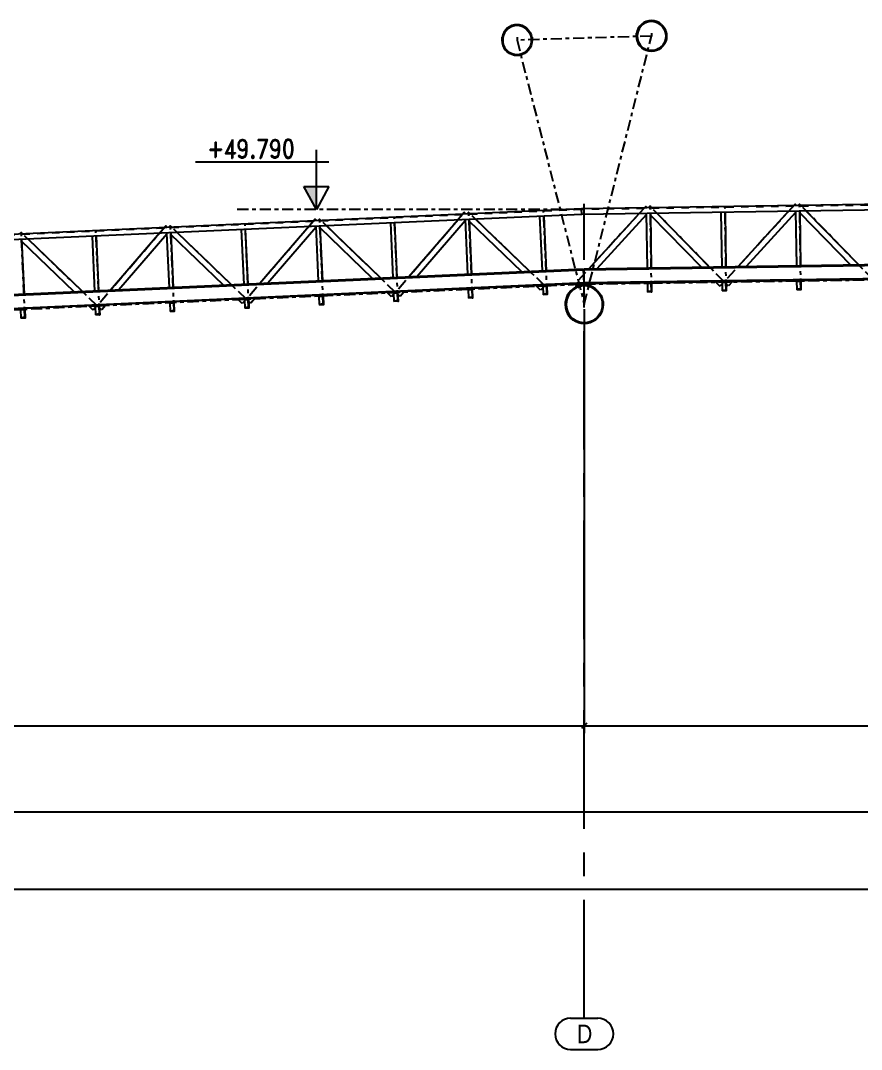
# Model space of a CAD drawing. Header units: millimetres. Extents: x 2368 to 8313, y 7493 to 11698.
# Drawn here: x 4737.6 to 4962.8, y 9618.8 to 9894.4 of the extents above; entities that cross this region are included whole.
import ezdxf
from ezdxf.enums import TextEntityAlignment as Align

# ---------------------------------------------------------------- set-up
doc = ezdxf.new("R2010")
doc.units = ezdxf.units.MM
for name, pattern in [('CENTER', [50.8, 31.75, -6.35, 6.35, -6.35]), ('XKITLINE00', [0]), ('XKITLINE02', [4, 2, -2]), ('XKITLINE03', [6, 3, -1, 1, -1])]:
    doc.linetypes.add(name, pattern=pattern)
doc.layers.add('3', color=120, linetype='Continuous')
doc.styles.add('ARIAL_NARROW', font='ARIALN.TTF')
doc.styles.add('ROMAND', font='romand.shx')

msp = doc.modelspace()

# ---------------------------------------------------------------- linework, layer by layer
at = {"color": 8, "linetype": 'XKITLINE00'}
for p, q in [((4904.5582, 9893.8938), (4903.9785, 9893.4799)), ((4905.1996, 9894.1987), (4904.5582, 9893.8938)), ((4905.2803, 9893.9726), (4904.6762, 9893.6854)), ((4905.8832, 9894.3855), (4905.1996, 9894.1987)), ((4905.9242, 9894.1485), (4905.2803, 9893.9726)), ((4906.5882, 9894.4484), (4905.8832, 9894.3855)), ((4906.5882, 9894.2078), (4905.9242, 9894.1485)), ((4907.2932, 9894.3855), (4906.5882, 9894.4484)), ((4907.2522, 9894.1485), (4906.5882, 9894.2078)), ((4907.8961, 9893.9726), (4907.2522, 9894.1485)), ((4907.9768, 9894.1987), (4907.2932, 9894.3855)), ((4908.5002, 9893.6854), (4907.8961, 9893.9726)), ((4908.6182, 9893.8938), (4907.9768, 9894.1987)), ((4909.1979, 9893.4799), (4908.6182, 9893.8938)), ((4867.0721, 9891.2805), (4866.773, 9890.6267)), ((4867.2765, 9891.1602), (4866.9948, 9890.5444)), ((4867.478, 9891.8715), (4867.0721, 9891.2805)), ((4867.6588, 9891.7168), (4867.2765, 9891.1602)), ((4867.9785, 9892.3816), (4867.478, 9891.8715)), ((4868.1302, 9892.1973), (4867.6588, 9891.7168)), ((4868.5582, 9892.7954), (4867.9785, 9892.3816)), ((4868.6762, 9892.587), (4868.1302, 9892.1973)), ((4869.1996, 9893.1002), (4868.5582, 9892.7954)), ((4869.2803, 9892.8742), (4868.6762, 9892.587)), ((4869.8832, 9893.287), (4869.1996, 9893.1002)), ((4869.9242, 9893.05), (4869.2803, 9892.8742)), ((4870.5882, 9893.3498), (4869.8832, 9893.287)), ((4870.5882, 9893.1093), (4869.9242, 9893.05)), ((4871.2932, 9893.287), (4870.5882, 9893.3498)), ((4871.2522, 9893.05), (4870.5882, 9893.1093)), ((4871.8961, 9892.8742), (4871.2522, 9893.05)), ((4871.9768, 9893.1002), (4871.2932, 9893.287)), ((4872.5002, 9892.587), (4871.8961, 9892.8742)), ((4872.6182, 9892.7954), (4871.9768, 9893.1002)), ((4873.0462, 9892.1973), (4872.5002, 9892.587)), ((4873.1979, 9892.3816), (4872.6182, 9892.7954)), ((4873.0462, 9892.1973), (4873.5175, 9891.7168)), ((4873.1979, 9892.3816), (4873.6983, 9891.8715)), ((4873.5175, 9891.7168), (4873.8999, 9891.1602)), ((4873.6983, 9891.8715), (4874.1042, 9891.2805)), ((4873.8999, 9891.1602), (4874.1816, 9890.5444)), ((4874.1042, 9891.2805), (4874.4033, 9890.6267)), ((4902.5282, 9891.104), (4902.5282, 9890.309)), ((4902.5899, 9891.0278), (4902.5282, 9890.309)), ((4902.773, 9891.7247), (4902.5899, 9891.0278)), ((4902.8223, 9890.986), (4902.7642, 9890.309)), ((4903.0721, 9892.3787), (4902.773, 9891.7247)), ((4902.9948, 9891.6424), (4902.8223, 9890.986)), ((4903.2765, 9892.2584), (4902.9948, 9891.6424)), ((4903.478, 9892.9697), (4903.0721, 9892.3787)), ((4903.6588, 9892.8151), (4903.2765, 9892.2584)), ((4903.9785, 9893.4799), (4903.478, 9892.9697)), ((4904.1302, 9893.2956), (4903.6588, 9892.8151)), ((4904.6762, 9893.6854), (4904.1302, 9893.2956)), ((4909.0462, 9893.2956), (4908.5002, 9893.6854)), ((4909.0462, 9893.2956), (4909.5175, 9892.8151)), ((4909.1979, 9893.4799), (4909.6983, 9892.9697)), ((4909.5175, 9892.8151), (4909.8999, 9892.2584)), ((4909.6983, 9892.9697), (4910.1042, 9892.3787)), ((4909.8999, 9892.2584), (4910.1816, 9891.6424)), ((4910.1042, 9892.3787), (4910.4033, 9891.7247)), ((4910.1816, 9891.6424), (4910.3541, 9890.986)), ((4910.3541, 9890.986), (4910.4122, 9890.309)), ((4910.4033, 9891.7247), (4910.5865, 9891.0278)), ((4910.5865, 9891.0278), (4910.6482, 9890.309)), ((4910.6482, 9891.104), (4910.6482, 9890.309)), ((4866.5282, 9890.0023), (4866.5282, 9889.2112)), ((4866.5899, 9889.9299), (4866.5282, 9889.2112)), ((4866.5282, 9889.2112), (4866.5899, 9888.4925)), ((4866.773, 9890.6267), (4866.5899, 9889.9299)), ((4866.5899, 9888.4925), (4866.773, 9887.7957)), ((4866.8223, 9889.8881), (4866.7642, 9889.2112)), ((4866.7642, 9889.2112), (4866.8223, 9888.5343)), ((4866.9948, 9890.5444), (4866.8223, 9889.8881)), ((4866.8223, 9888.5343), (4866.9948, 9887.878)), ((4874.1816, 9890.5444), (4874.3541, 9889.8881)), ((4874.3541, 9888.5343), (4874.1816, 9887.878)), ((4874.3541, 9889.8881), (4874.4122, 9889.2112)), ((4874.4122, 9889.2112), (4874.3541, 9888.5343)), ((4874.4033, 9890.6267), (4874.5865, 9889.9299)), ((4874.5865, 9888.4925), (4874.4033, 9887.7957)), ((4874.5865, 9889.9299), (4874.6482, 9889.2112)), ((4874.6482, 9889.2112), (4874.5865, 9888.4925)), ((4874.6482, 9890.0023), (4874.6482, 9889.2112)), ((4902.5282, 9890.309), (4902.5899, 9889.5902)), ((4902.5899, 9889.5902), (4902.773, 9888.8932)), ((4902.7642, 9890.309), (4902.8223, 9889.632)), ((4902.773, 9888.8932), (4903.0721, 9888.2393)), ((4902.8223, 9889.632), (4902.9948, 9888.9755)), ((4902.9948, 9888.9755), (4903.2765, 9888.3596)), ((4903.0721, 9888.2393), (4903.478, 9887.6482)), ((4903.2765, 9888.3596), (4903.6588, 9887.8029)), ((4909.8999, 9888.3596), (4909.5175, 9887.8029)), ((4910.1042, 9888.2393), (4909.6983, 9887.6482)), ((4910.1816, 9888.9755), (4909.8999, 9888.3596)), ((4910.4033, 9888.8932), (4910.1042, 9888.2393)), ((4910.3541, 9889.632), (4910.1816, 9888.9755)), ((4910.4122, 9890.309), (4910.3541, 9889.632)), ((4910.5865, 9889.5902), (4910.4033, 9888.8932)), ((4910.6482, 9890.309), (4910.5865, 9889.5902)), ((4866.773, 9887.7957), (4867.0721, 9887.1419)), ((4866.9948, 9887.878), (4867.2765, 9887.2622)), ((4867.0721, 9887.1419), (4867.478, 9886.5509)), ((4867.2765, 9887.2622), (4867.6588, 9886.7056)), ((4867.478, 9886.5509), (4867.9785, 9886.0408)), ((4867.6588, 9886.7056), (4868.1302, 9886.2251)), ((4868.5582, 9885.627), (4867.9785, 9886.0408)), ((4868.6762, 9885.8354), (4868.1302, 9886.2251)), ((4869.1996, 9885.3221), (4868.5582, 9885.627)), ((4869.2803, 9885.5482), (4868.6762, 9885.8354)), ((4869.9242, 9885.3724), (4869.2803, 9885.5482)), ((4871.8961, 9885.5482), (4871.2522, 9885.3724)), ((4872.5002, 9885.8354), (4871.8961, 9885.5482)), ((4872.6182, 9885.627), (4871.9768, 9885.3221)), ((4873.0462, 9886.2251), (4872.5002, 9885.8354)), ((4873.1979, 9886.0408), (4872.6182, 9885.627)), ((4873.5175, 9886.7056), (4873.0462, 9886.2251)), ((4873.6983, 9886.5509), (4873.1979, 9886.0408)), ((4873.8999, 9887.2622), (4873.5175, 9886.7056)), ((4874.1042, 9887.1419), (4873.6983, 9886.5509)), ((4874.1816, 9887.878), (4873.8999, 9887.2622)), ((4874.4033, 9887.7957), (4874.1042, 9887.1419)), ((4903.478, 9887.6482), (4903.9785, 9887.138)), ((4903.6588, 9887.8029), (4904.1302, 9887.3223)), ((4904.5582, 9886.7241), (4903.9785, 9887.138)), ((4904.6762, 9886.9325), (4904.1302, 9887.3223)), ((4905.1996, 9886.4192), (4904.5582, 9886.7241)), ((4905.2803, 9886.6453), (4904.6762, 9886.9325)), ((4905.8832, 9886.2324), (4905.1996, 9886.4192)), ((4905.9242, 9886.4694), (4905.2803, 9886.6453)), ((4906.5882, 9886.1696), (4905.8832, 9886.2324)), ((4906.5882, 9886.4102), (4905.9242, 9886.4694)), ((4907.2522, 9886.4694), (4906.5882, 9886.4102)), ((4907.2932, 9886.2324), (4906.5882, 9886.1696)), ((4907.8961, 9886.6453), (4907.2522, 9886.4694)), ((4907.9768, 9886.4192), (4907.2932, 9886.2324)), ((4908.5002, 9886.9325), (4907.8961, 9886.6453)), ((4908.6182, 9886.7241), (4907.9768, 9886.4192)), ((4909.0462, 9887.3223), (4908.5002, 9886.9325)), ((4909.1979, 9887.138), (4908.6182, 9886.7241)), ((4909.5175, 9887.8029), (4909.0462, 9887.3223)), ((4909.6983, 9887.6482), (4909.1979, 9887.138)), ((4869.8832, 9885.1354), (4869.1996, 9885.3221)), ((4870.5882, 9885.0726), (4869.8832, 9885.1354)), ((4870.5882, 9885.3131), (4869.9242, 9885.3724)), ((4871.2522, 9885.3724), (4870.5882, 9885.3131)), ((4871.2932, 9885.1354), (4870.5882, 9885.0726)), ((4871.9768, 9885.3221), (4871.2932, 9885.1354)), ((4884.9961, 9822.0716), (4884.4784, 9821.4536)), ((4885.6022, 9822.5994), (4884.9961, 9822.0716)), ((4885.741, 9822.4047), (4885.163, 9821.9015)), ((4886.2819, 9823.024), (4885.6022, 9822.5994)), ((4886.3891, 9822.8096), (4885.741, 9822.4047)), ((4887.0184, 9823.335), (4886.2819, 9823.024)), ((4887.0913, 9823.1062), (4886.3891, 9822.8096)), ((4887.7935, 9823.5247), (4887.0184, 9823.335)), ((4887.8304, 9823.2871), (4887.0913, 9823.1062)), ((4888.5882, 9823.5885), (4887.7935, 9823.5247)), ((4888.5882, 9823.3479), (4887.8304, 9823.2871)), ((4889.3829, 9823.5247), (4888.5882, 9823.5885)), ((4889.346, 9823.2871), (4888.5882, 9823.3479)), ((4890.0851, 9823.1062), (4889.346, 9823.2871)), ((4890.158, 9823.335), (4889.3829, 9823.5247)), ((4890.7873, 9822.8096), (4890.0851, 9823.1062)), ((4890.8945, 9823.024), (4890.158, 9823.335)), ((4891.4354, 9822.4047), (4890.7873, 9822.8096)), ((4891.5741, 9822.5994), (4890.8945, 9823.024)), ((4892.0134, 9821.9015), (4891.4354, 9822.4047)), ((4892.1803, 9822.0716), (4891.5741, 9822.5994)), ((4892.1803, 9822.0716), (4892.698, 9821.4536)), ((4883.7568, 9820.0099), (4883.5707, 9819.2197)), ((4884.0619, 9820.7607), (4883.7568, 9820.0099)), ((4883.9813, 9819.9356), (4883.8038, 9819.1821)), ((4884.2721, 9820.6515), (4883.9813, 9819.9356)), ((4884.4784, 9821.4536), (4884.0619, 9820.7607)), ((4884.6693, 9821.3122), (4884.2721, 9820.6515)), ((4885.163, 9821.9015), (4884.6693, 9821.3122)), ((4892.0134, 9821.9015), (4892.5071, 9821.3122)), ((4892.5071, 9821.3122), (4892.9042, 9820.6515)), ((4892.698, 9821.4536), (4893.1145, 9820.7607)), ((4892.9042, 9820.6515), (4893.1951, 9819.9356)), ((4893.1145, 9820.7607), (4893.4196, 9820.0099)), ((4893.1951, 9819.9356), (4893.3725, 9819.1821)), ((4893.4196, 9820.0099), (4893.6056, 9819.2197)), ((4883.5707, 9819.2197), (4883.5082, 9818.4096)), ((4883.5082, 9819.2027), (4883.5082, 9818.4096)), ((4883.5082, 9818.4096), (4883.5707, 9817.5994)), ((4883.5707, 9817.5994), (4883.7568, 9816.8092)), ((4883.8038, 9819.1821), (4883.7442, 9818.4096)), ((4883.7442, 9818.4096), (4883.8038, 9817.637)), ((4883.7568, 9816.8092), (4884.0619, 9816.0584)), ((4883.8038, 9817.637), (4883.9813, 9816.8835)), ((4883.9813, 9816.8835), (4884.2721, 9816.1676)), ((4893.1951, 9816.8835), (4892.9042, 9816.1676)), ((4893.4196, 9816.8092), (4893.1145, 9816.0584)), ((4893.3725, 9817.637), (4893.1951, 9816.8835)), ((4893.3725, 9819.1821), (4893.4322, 9818.4096)), ((4893.4322, 9818.4096), (4893.3725, 9817.637)), ((4893.6056, 9817.5994), (4893.4196, 9816.8092)), ((4893.6056, 9819.2197), (4893.6682, 9818.4096)), ((4893.6682, 9818.4096), (4893.6056, 9817.5994)), ((4893.6682, 9819.2027), (4893.6682, 9818.4096)), ((4884.0619, 9816.0584), (4884.4784, 9815.3655)), ((4884.2721, 9816.1676), (4884.6693, 9815.5069)), ((4884.4784, 9815.3655), (4884.9961, 9814.7475)), ((4884.6693, 9815.5069), (4885.163, 9814.9177)), ((4885.6022, 9814.2198), (4884.9961, 9814.7475)), ((4885.741, 9814.4144), (4885.163, 9814.9177)), ((4886.2819, 9813.7951), (4885.6022, 9814.2198)), ((4886.3891, 9814.0095), (4885.741, 9814.4144)), ((4887.0184, 9813.4841), (4886.2819, 9813.7951)), ((4887.0913, 9813.713), (4886.3891, 9814.0095)), ((4890.7873, 9814.0095), (4890.0851, 9813.713)), ((4890.8945, 9813.7951), (4890.158, 9813.4841)), ((4891.4354, 9814.4144), (4890.7873, 9814.0095)), ((4891.5741, 9814.2198), (4890.8945, 9813.7951)), ((4892.0134, 9814.9177), (4891.4354, 9814.4144)), ((4892.1803, 9814.7475), (4891.5741, 9814.2198)), ((4892.5071, 9815.5069), (4892.0134, 9814.9177)), ((4892.698, 9815.3655), (4892.1803, 9814.7475)), ((4892.9042, 9816.1676), (4892.5071, 9815.5069)), ((4893.1145, 9816.0584), (4892.698, 9815.3655)), ((4887.7935, 9813.2944), (4887.0184, 9813.4841)), ((4887.8304, 9813.5321), (4887.0913, 9813.713)), ((4888.5882, 9813.2307), (4887.7935, 9813.2944)), ((4888.5882, 9813.4713), (4887.8304, 9813.5321)), ((4889.346, 9813.5321), (4888.5882, 9813.4713)), ((4889.3829, 9813.2944), (4888.5882, 9813.2307)), ((4890.0851, 9813.713), (4889.346, 9813.5321)), ((4890.158, 9813.4841), (4889.3829, 9813.2944))]:
    msp.add_line(p, q, dxfattribs=at)
at = {"color": 8, "linetype": 'XKITLINE03'}
for p, q in [((4906.5882, 9891.104), (4906.5882, 9890.309)), ((4870.5882, 9890.0023), (4870.5882, 9889.2112)), ((4888.5882, 9819.2027), (4888.5882, 9818.4096))]:
    msp.add_line(p, q, dxfattribs=at)
at = {"color": 241, "linetype": 'XKITLINE03'}
for p, q in [((4906.5882, 9890.309), (4870.5882, 9889.2112)), ((4870.5882, 9889.2112), (4888.5882, 9818.4096)), ((4888.5882, 9818.4096), (4906.5882, 9890.309))]:
    msp.add_line(p, q, dxfattribs=at)
at = {"color": 7, "linetype": 'XKITLINE00'}
for p, q in [((5216.5882, 9848.9209), (4887.8948, 9844.027)), ((5216.5882, 9847.4207), (4887.9396, 9842.5275)), ((4905.085, 9844.6611), (4904.7347, 9844.2778)), ((4905.492, 9844.289), (4905.085, 9844.6611)), ((4906.2475, 9844.6807), (4905.8522, 9844.2944)), ((4906.2475, 9844.6807), (4906.6138, 9844.3057)), ((4945.0805, 9845.2566), (4944.7302, 9844.8732)), ((4945.4877, 9844.8845), (4945.0805, 9845.2566)), ((4946.2431, 9845.2762), (4945.8477, 9844.8899)), ((4946.2431, 9845.2762), (4946.6094, 9844.9012)), ((4887.8948, 9844.027), (4559.2675, 9829.2651)), ((4887.9396, 9842.5275), (4559.3651, 9827.7679)), ((4856.4659, 9842.9938), (4856.1271, 9842.6)), ((4856.8842, 9842.634), (4856.4659, 9842.9938)), ((4857.6274, 9843.0483), (4857.2436, 9842.6502)), ((4858.005, 9842.6844), (4857.6274, 9843.0483)), ((4876.6326, 9842.0196), (4877.2909, 9827.3644)), ((4877.7315, 9842.069), (4878.3898, 9827.4137)), ((4887.9396, 9842.5275), (4887.8948, 9844.027)), ((4903.3448, 9842.7569), (4889.7546, 9827.8856)), ((4905.2207, 9842.4378), (4891.9519, 9827.9183)), ((4905.2155, 9842.7847), (4905.4339, 9828.1189)), ((4906.3154, 9842.8011), (4906.5338, 9828.1353)), ((4906.3227, 9842.3143), (4919.9811, 9828.3354)), ((4908.0586, 9842.8271), (4922.186, 9828.3682)), ((4925.2134, 9843.0825), (4925.4317, 9828.4165)), ((4926.3132, 9843.0989), (4926.5316, 9828.4329)), ((4943.3404, 9843.3524), (4929.7498, 9828.4808)), ((4945.2163, 9843.0333), (4931.9472, 9828.5135)), ((4945.2111, 9843.3802), (4945.4295, 9828.7141)), ((4946.311, 9843.3966), (4946.5294, 9828.7305)), ((4946.3183, 9842.9098), (4959.9771, 9828.9306)), ((4948.0542, 9843.4226), (4962.182, 9828.9634)), ((4776.5464, 9839.4039), (4776.2076, 9839.01)), ((4776.9647, 9839.044), (4776.5464, 9839.4039)), ((4777.7078, 9839.4583), (4777.324, 9839.0602)), ((4778.0854, 9839.0944), (4777.7078, 9839.4583)), ((4814.8237, 9839.2432), (4801.6834, 9823.9682)), ((4816.7085, 9838.9807), (4803.8788, 9824.0668)), ((4816.5062, 9841.1989), (4816.1674, 9840.805)), ((4816.9244, 9840.839), (4816.5062, 9841.1989)), ((4816.693, 9839.3271), (4817.3513, 9824.6719)), ((4817.6676, 9841.2533), (4817.2838, 9840.8552)), ((4818.0452, 9840.8894), (4817.6676, 9841.2533)), ((4817.7919, 9839.3765), (4818.4502, 9824.7213)), ((4831.8879, 9825.3249), (4817.8137, 9838.8903)), ((4834.0908, 9825.4239), (4819.5337, 9839.4547)), ((4836.6729, 9840.2246), (4837.3312, 9825.5694)), ((4837.7718, 9840.274), (4838.4301, 9825.6188)), ((4854.7835, 9841.0382), (4841.6431, 9825.7631)), ((4856.6683, 9840.7757), (4843.8385, 9825.8617)), ((4856.6528, 9841.1221), (4857.3111, 9826.4669)), ((4857.7516, 9841.1715), (4858.41, 9826.5163)), ((4871.8477, 9827.1199), (4857.7735, 9840.6853)), ((4874.0506, 9827.2188), (4859.4934, 9841.2497)), ((4737.748, 9837.6634), (4737.3642, 9837.2652)), ((4738.1257, 9837.2994), (4737.748, 9837.6634)), ((4754.1712, 9821.834), (4739.6141, 9835.8647)), ((4756.7534, 9836.6346), (4757.4117, 9821.9795)), ((4757.8522, 9836.684), (4758.5106, 9822.0289)), ((4774.864, 9837.4482), (4761.7236, 9822.1732)), ((4776.7488, 9837.1857), (4763.919, 9822.2718)), ((4776.7332, 9837.5321), (4777.3915, 9822.877)), ((4777.8321, 9837.5815), (4778.4904, 9822.9264)), ((4791.9281, 9823.53), (4777.8539, 9837.0953)), ((4794.131, 9823.6289), (4779.5739, 9837.6597)), ((4796.7131, 9838.4296), (4797.3714, 9823.7745)), ((4797.812, 9838.479), (4798.4703, 9823.8238)), ((4737.8723, 9835.7865), (4738.5306, 9821.1314)), ((4751.9683, 9821.735), (4737.8942, 9835.3003)), ((5216.5287, 9832.7481), (4888.5287, 9827.8674)), ((5216.5312, 9832.5782), (4888.5312, 9827.6974)), ((5216.5328, 9832.4718), (4888.5328, 9827.591)), ((4888.4086, 9827.8638), (4560.4087, 9813.1303)), ((4888.4163, 9827.6939), (4560.4163, 9812.9605)), ((4888.4211, 9827.5877), (4560.4211, 9812.8542)), ((4888.5881, 9823.8678), (4888.4086, 9827.8638)), ((4888.5882, 9823.8678), (4888.5287, 9827.8674)), ((5216.5841, 9829.025), (4888.5841, 9824.1442)), ((5216.5857, 9828.9186), (4888.5856, 9824.0378)), ((5216.5882, 9828.7486), (4888.5882, 9823.8678)), ((4888.548, 9826.5654), (4888.4708, 9826.4808)), ((4888.548, 9826.5654), (4888.4708, 9826.4808)), ((4888.5757, 9824.1439), (4560.5758, 9809.4105)), ((4888.5805, 9824.0376), (4560.5805, 9809.3042)), ((4858.5895, 9822.5203), (4857.4906, 9822.4709)), ((4857.4906, 9822.4709), (4857.4967, 9822.3351)), ((4857.4967, 9822.3351), (4857.6264, 9822.477)), ((4857.4967, 9822.3351), (4857.5922, 9820.2092)), ((4858.4591, 9822.3014), (4857.4967, 9822.3351)), ((4858.4591, 9822.3014), (4858.5477, 9820.329)), ((4858.5895, 9822.5203), (4858.6972, 9820.1227)), ((4876.9095, 9822.2411), (4875.817, 9823.2941)), ((4877.4938, 9822.8474), (4876.9095, 9822.2411)), ((4878.5693, 9823.4178), (4877.4704, 9823.3684)), ((4877.4704, 9823.3684), (4877.4765, 9823.2326)), ((4877.4765, 9823.2326), (4877.6063, 9823.3745)), ((4877.4765, 9823.2326), (4877.572, 9821.1067)), ((4878.439, 9823.1989), (4877.4765, 9823.2326)), ((4878.439, 9823.1989), (4878.5276, 9821.2265)), ((4878.4701, 9822.5077), (4878.6036, 9822.6539)), ((4878.5693, 9823.4178), (4878.677, 9821.0202)), ((4886.5434, 9823.3722), (4886.1223, 9823.757)), ((4887.2267, 9822.7477), (4887.0641, 9822.8964)), ((4887.4543, 9822.9967), (4887.2267, 9822.7477)), ((4888.5828, 9824.2316), (4888.5723, 9824.2202)), ((4906.5934, 9824.133), (4905.4935, 9824.1167)), ((4905.4935, 9824.1194), (4905.4935, 9824.1167)), ((4905.4935, 9824.1167), (4905.4955, 9823.9807)), ((4905.4955, 9823.9807), (4905.6295, 9824.1187)), ((4905.4955, 9823.9807), (4905.5272, 9821.8529)), ((4906.4566, 9823.9182), (4905.4955, 9823.9807)), ((4906.4566, 9823.9182), (4906.4859, 9821.944)), ((4906.4669, 9823.2263), (4906.6048, 9823.3684)), ((4906.5933, 9824.1358), (4906.5934, 9824.133)), ((4906.5934, 9824.133), (4906.6291, 9821.7333)), ((4923.8338, 9824.3923), (4924.8968, 9823.3044)), ((4925.4991, 9823.8929), (4924.8968, 9823.3044)), ((4926.5912, 9824.4308), (4925.4913, 9824.4144)), ((4925.4913, 9824.417), (4925.4913, 9824.4144)), ((4925.4913, 9824.4144), (4925.4933, 9824.2784)), ((4925.4933, 9824.2784), (4925.6273, 9824.4164)), ((4926.4544, 9824.2159), (4925.4933, 9824.2784)), ((4925.4933, 9824.2784), (4925.525, 9822.1507)), ((4926.4838, 9822.2418), (4925.525, 9822.1507)), ((4925.525, 9822.1507), (4925.527, 9822.0147)), ((4926.6269, 9822.0311), (4925.527, 9822.0147)), ((4926.4544, 9824.2159), (4926.4838, 9822.2418)), ((4926.4647, 9823.5241), (4926.6026, 9823.6662)), ((4926.5911, 9824.4333), (4926.5912, 9824.4308)), ((4926.5912, 9824.4308), (4926.6269, 9822.0311)), ((4927.2223, 9823.3433), (4926.5989, 9823.913)), ((4928.241, 9824.4579), (4927.2223, 9823.3433)), ((4945.489, 9824.7145), (4945.4891, 9824.7122)), ((4946.589, 9824.7285), (4945.4891, 9824.7122)), ((4945.4891, 9824.7122), (4945.4911, 9824.5762)), ((4945.4911, 9824.5762), (4945.6251, 9824.7142)), ((4946.4521, 9824.5137), (4945.4911, 9824.5762)), ((4945.4911, 9824.5762), (4945.5228, 9822.4484)), ((4946.4815, 9822.5395), (4945.5228, 9822.4484)), ((4945.5228, 9822.4484), (4945.5248, 9822.3124)), ((4946.6247, 9822.3288), (4945.5248, 9822.3124)), ((4946.4521, 9824.5137), (4946.4815, 9822.5395)), ((4946.4624, 9823.8219), (4946.6003, 9823.9639)), ((4946.5889, 9824.7309), (4946.589, 9824.7285)), ((4946.589, 9824.7285), (4946.6247, 9822.3288)), ((4796.99, 9818.6511), (4795.8974, 9819.7042)), ((4798.6498, 9819.8278), (4797.5509, 9819.7785)), ((4797.5509, 9819.7785), (4797.557, 9819.6426)), ((4797.557, 9819.6426), (4797.6868, 9819.7846)), ((4797.557, 9819.6426), (4797.6525, 9817.5167)), ((4798.5195, 9819.609), (4797.557, 9819.6426)), ((4798.5195, 9819.609), (4798.6081, 9817.6365)), ((4798.6498, 9819.8278), (4798.7575, 9817.4302)), ((4799.3133, 9818.7597), (4798.6731, 9819.3105)), ((4800.2958, 9819.9018), (4799.3133, 9818.7597)), ((4818.6297, 9820.7253), (4817.5308, 9820.676)), ((4817.5308, 9820.676), (4817.5369, 9820.5401)), ((4817.5369, 9820.5401), (4817.6667, 9820.6821)), ((4817.5369, 9820.5401), (4817.6324, 9818.4142)), ((4818.4994, 9820.5065), (4817.5369, 9820.5401)), ((4818.4994, 9820.5065), (4818.588, 9818.534)), ((4818.5304, 9819.8153), (4818.664, 9819.9614)), ((4818.6297, 9820.7253), (4818.7374, 9818.3277)), ((4836.9497, 9820.4461), (4835.8572, 9821.4992)), ((4837.5341, 9821.0524), (4836.9497, 9820.4461)), ((4838.6096, 9821.6228), (4837.5107, 9821.5735)), ((4837.5107, 9821.5735), (4837.5168, 9821.4376)), ((4837.5168, 9821.4376), (4837.6466, 9821.5796)), ((4837.5168, 9821.4376), (4837.6123, 9819.3117)), ((4838.4793, 9821.4039), (4837.5168, 9821.4376)), ((4838.5679, 9819.4315), (4837.6123, 9819.3117)), ((4837.6123, 9819.3117), (4837.6184, 9819.1759)), ((4838.4793, 9821.4039), (4838.5679, 9819.4315)), ((4838.5103, 9820.7127), (4838.6439, 9820.8589)), ((4838.6096, 9821.6228), (4838.7173, 9819.2252)), ((4839.2731, 9820.5547), (4838.6328, 9821.1055)), ((4840.2556, 9821.6968), (4839.2731, 9820.5547)), ((4858.5477, 9820.329), (4857.5922, 9820.2092)), ((4857.5922, 9820.2092), (4857.5983, 9820.0734)), ((4858.6972, 9820.1227), (4857.5983, 9820.0734)), ((4858.4902, 9821.6102), (4858.6238, 9821.7564)), ((4878.5276, 9821.2265), (4877.572, 9821.1067)), ((4877.572, 9821.1067), (4877.5781, 9820.9709)), ((4878.677, 9821.0202), (4877.5781, 9820.9709)), ((4906.4859, 9821.944), (4905.5272, 9821.8529)), ((4905.5272, 9821.8529), (4905.5292, 9821.7169)), ((4906.6291, 9821.7333), (4905.5292, 9821.7169)), ((4738.7101, 9817.1354), (4737.6112, 9817.086)), ((4737.6112, 9817.086), (4737.6173, 9816.9501)), ((4737.6173, 9816.9501), (4737.7471, 9817.0921)), ((4737.6173, 9816.9501), (4737.7128, 9814.8243)), ((4738.5798, 9816.9165), (4737.6173, 9816.9501)), ((4738.5798, 9816.9165), (4738.6684, 9814.9441)), ((4738.7101, 9817.1354), (4738.8178, 9814.7378)), ((4757.0302, 9816.8562), (4755.9376, 9817.9093)), ((4757.6146, 9817.4625), (4757.0302, 9816.8562)), ((4758.6901, 9818.0328), (4757.5912, 9817.9835)), ((4757.5912, 9817.9835), (4757.5973, 9817.8476)), ((4757.5973, 9817.8476), (4757.727, 9817.9896)), ((4757.5973, 9817.8476), (4757.6928, 9815.7218)), ((4758.5597, 9817.814), (4757.5973, 9817.8476)), ((4758.5597, 9817.814), (4758.6483, 9815.8416)), ((4758.5908, 9817.1228), (4758.7244, 9817.2689)), ((4758.6901, 9818.0328), (4758.7978, 9815.6353)), ((4759.3536, 9816.9647), (4758.7133, 9817.5155)), ((4760.3361, 9818.1068), (4759.3536, 9816.9647)), ((4778.6699, 9818.9303), (4777.571, 9818.881)), ((4777.571, 9818.881), (4777.5771, 9818.7451)), ((4777.5771, 9818.7451), (4777.7069, 9818.8871)), ((4777.5771, 9818.7451), (4777.6726, 9816.6193)), ((4778.5396, 9818.7115), (4777.5771, 9818.7451)), ((4778.6282, 9816.7391), (4777.6726, 9816.6193)), ((4777.6726, 9816.6193), (4777.6787, 9816.4834)), ((4778.7776, 9816.5328), (4777.6787, 9816.4834)), ((4778.5396, 9818.7115), (4778.6282, 9816.7391)), ((4778.5706, 9818.0203), (4778.7042, 9818.1664)), ((4778.6699, 9818.9303), (4778.7776, 9816.5328)), ((4797.5743, 9819.2575), (4796.99, 9818.6511)), ((4798.6081, 9817.6365), (4797.6525, 9817.5167)), ((4797.6525, 9817.5167), (4797.6586, 9817.3809)), ((4798.7575, 9817.4302), (4797.6586, 9817.3809)), ((4798.5506, 9818.9178), (4798.6841, 9819.0639)), ((4818.588, 9818.534), (4817.6324, 9818.4142)), ((4817.6324, 9818.4142), (4817.6385, 9818.2784)), ((4818.7374, 9818.3277), (4817.6385, 9818.2784)), ((4838.7173, 9819.2252), (4837.6184, 9819.1759)), ((4738.6684, 9814.9441), (4737.7128, 9814.8243)), ((4737.7128, 9814.8243), (4737.7189, 9814.6884)), ((4738.8178, 9814.7378), (4737.7189, 9814.6884)), ((4738.6109, 9816.2253), (4738.7444, 9816.3714)), ((4758.6483, 9815.8416), (4757.6928, 9815.7218)), ((4757.6928, 9815.7218), (4757.6989, 9815.5859)), ((4758.7978, 9815.6353), (4757.6989, 9815.5859))]:
    msp.add_line(p, q, dxfattribs=at)
at = {"color": 3, "linetype": 'XKITLINE02'}
for p, q in [((5216.5882, 9848.7508), (4887.8999, 9843.8571)), ((4887.8999, 9843.8571), (4559.2786, 9829.0954))]:
    msp.add_line(p, q, dxfattribs=at)
at = {"color": 1, "linetype": 'XKITLINE03'}
for p, q in [((4905.085, 9844.6611), (4886.0456, 9823.8271)), ((4926.0412, 9824.4226), (4906.2475, 9844.6807)), ((4906.6291, 9821.7333), (4906.2956, 9844.1308)), ((4945.0805, 9845.2566), (4926.0412, 9824.4226)), ((4926.6269, 9822.0311), (4926.2934, 9844.4286)), ((4966.0368, 9825.0181), (4946.2431, 9845.2762)), ((4946.6247, 9822.3288), (4946.2912, 9844.7263)), ((4838.7173, 9819.2252), (4837.7121, 9841.6027)), ((4856.4659, 9842.9938), (4838.0602, 9821.5981)), ((4878.0199, 9823.3931), (4857.6274, 9843.0483)), ((4858.6972, 9820.1227), (4857.692, 9842.5002)), ((4878.677, 9821.0202), (4877.6718, 9843.3977)), ((4776.5464, 9839.4039), (4758.1406, 9818.0082)), ((4798.1003, 9819.8032), (4777.7078, 9839.4583)), ((4778.7776, 9816.5328), (4777.7724, 9838.9102)), ((4798.7575, 9817.4302), (4797.7523, 9839.8077)), ((4816.5062, 9841.1989), (4798.1004, 9819.8031)), ((4838.0601, 9821.5981), (4817.6676, 9841.2533)), ((4818.7374, 9818.3277), (4817.7322, 9840.7052)), ((4758.1405, 9818.0082), (4737.748, 9837.6634)), ((4738.8178, 9814.7378), (4737.8126, 9837.1152)), ((4758.7978, 9815.6353), (4757.7926, 9838.0127)), ((4888.5882, 9823.8678), (5216.5882, 9828.7486)), ((4560.5882, 9809.1344), (4888.5881, 9823.8678)), ((4858.5895, 9822.5203), (4858.5895, 9822.5203)), ((4878.5693, 9823.4178), (4878.5693, 9823.4178)), ((4906.5934, 9824.133), (4906.5934, 9824.133)), ((4926.5912, 9824.4308), (4926.5912, 9824.4308)), ((4946.589, 9824.7285), (4946.589, 9824.7285)), ((4798.6498, 9819.8278), (4798.6498, 9819.8278)), ((4818.6297, 9820.7253), (4818.6297, 9820.7253)), ((4838.6096, 9821.6228), (4838.6096, 9821.6228)), ((4738.7101, 9817.1354), (4738.7101, 9817.1354)), ((4758.6901, 9818.0328), (4758.6901, 9818.0328)), ((4778.6699, 9818.9303), (4778.6699, 9818.9303))]:
    msp.add_line(p, q, dxfattribs=at)
at = {"color": 6, "linetype": 'CENTER'}
msp.add_line((4888.5882, 9627.1144), (4888.5882, 9845.3118), dxfattribs=at)
at = {"color": 1, "linetype": 'XKITLINE00'}
for p, q in [((4905.0811, 9844.6518), (4905.0811, 9844.6518)), ((4906.2437, 9844.6714), (4906.2437, 9844.6714)), ((4906.2918, 9844.1216), (4906.2918, 9844.1216)), ((4926.2896, 9844.4193), (4926.2896, 9844.4193)), ((4945.0767, 9845.2473), (4945.0767, 9845.2473)), ((4946.2393, 9845.2669), (4946.2393, 9845.2669)), ((4946.2874, 9844.7171), (4946.2874, 9844.7171)), ((4837.7083, 9841.5934), (4837.7083, 9841.5934)), ((4856.4621, 9842.9846), (4856.4621, 9842.9846)), ((4857.6235, 9843.0391), (4857.6235, 9843.0391)), ((4857.6881, 9842.4909), (4857.6881, 9842.4909)), ((4877.668, 9843.3884), (4877.668, 9843.3884)), ((4776.5425, 9839.3946), (4776.5425, 9839.3946)), ((4777.704, 9839.4491), (4777.704, 9839.4491)), ((4777.7686, 9838.9009), (4777.7686, 9838.9009)), ((4797.7485, 9839.7984), (4797.7485, 9839.7984)), ((4816.5023, 9841.1896), (4816.5023, 9841.1896)), ((4817.6638, 9841.2441), (4817.6638, 9841.2441)), ((4817.7284, 9840.6959), (4817.7284, 9840.6959)), ((4737.7442, 9837.6541), (4737.7442, 9837.6541)), ((4737.8088, 9837.106), (4737.8088, 9837.106)), ((4757.7887, 9838.0035), (4757.7887, 9838.0035)), ((4858.5856, 9822.5111), (4858.5856, 9822.5111)), ((4878.016, 9823.3839), (4878.016, 9823.3839)), ((4878.5655, 9823.4086), (4878.5655, 9823.4086)), ((4906.5895, 9824.1238), (4906.5895, 9824.1238)), ((4926.0374, 9824.4134), (4926.0374, 9824.4134)), ((4926.0374, 9824.4133), (4926.0374, 9824.4133)), ((4926.5874, 9824.4216), (4926.5874, 9824.4216)), ((4946.5851, 9824.7193), (4946.5851, 9824.7193)), ((4946.6209, 9822.3196), (4946.6209, 9822.3196)), ((4798.0965, 9819.7939), (4798.0965, 9819.7939)), ((4798.0966, 9819.7939), (4798.0966, 9819.7939)), ((4798.646, 9819.8186), (4798.646, 9819.8186)), ((4818.6259, 9820.7161), (4818.6259, 9820.7161)), ((4838.0563, 9821.5889), (4838.0563, 9821.5889)), ((4838.0563, 9821.5889), (4838.0563, 9821.5889)), ((4838.6058, 9821.6136), (4838.6058, 9821.6136)), ((4858.6933, 9820.1135), (4858.6933, 9820.1135)), ((4878.6732, 9821.011), (4878.6732, 9821.011)), ((4906.6253, 9821.7241), (4906.6253, 9821.7241)), ((4926.6231, 9822.0218), (4926.6231, 9822.0218)), ((4738.7063, 9817.1261), (4738.7063, 9817.1261)), ((4758.1367, 9817.9989), (4758.1367, 9817.9989)), ((4758.1368, 9817.9989), (4758.1368, 9817.9989)), ((4758.6862, 9818.0236), (4758.6862, 9818.0236)), ((4778.6661, 9818.9211), (4778.6661, 9818.9211)), ((4778.7738, 9816.5235), (4778.7738, 9816.5235)), ((4798.7537, 9817.421), (4798.7537, 9817.421)), ((4818.7336, 9818.3185), (4818.7336, 9818.3185)), ((4838.7135, 9819.216), (4838.7135, 9819.216)), ((4738.814, 9814.7285), (4738.814, 9814.7285)), ((4758.7939, 9815.626), (4758.7939, 9815.626))]:
    msp.add_line(p, q, dxfattribs=at)
at = {"color": 4, "linetype": 'XKITLINE03'}
msp.add_line((4888.665, 9843.8685), (4795.4507, 9843.8685), dxfattribs=at)
at = {"color": 146, "linetype": 'XKITLINE00'}
for p, q in [((4888.5882, 9817.1082), (4888.5882, 9703.4853)), ((4888.5882, 9817.1082), (4888.5882, 9703.4853)), ((4560.5882, 9705.4853), (4888.5882, 9705.4853)), ((4889.2953, 9706.1924), (4887.8811, 9704.7782)), ((4889.2953, 9706.1924), (4887.8811, 9704.7782)), ((4888.5882, 9705.4853), (5216.5882, 9705.4853)), ((3904.5882, 9682.4193), (5216.5882, 9682.4193)), ((3904.5882, 9661.753), (6528.5882, 9661.753))]:
    msp.add_line(p, q, dxfattribs=at)
at = {"color": 3, "linetype": 'XKITLINE00'}
for p, q in [((4884.9488, 9627.1144), (4892.2275, 9627.1144)), ((4884.9488, 9618.7811), (4892.2275, 9618.7811))]:
    msp.add_line(p, q, dxfattribs=at)
at = {"color": 1, "linetype": 'XKITLINE00'}
for centre in [(4905.085, 9844.6611), (4906.2475, 9844.6807), (4906.2956, 9844.1308), (4926.2934, 9844.4286), (4945.0805, 9845.2566), (4946.2431, 9845.2762), (4946.2912, 9844.7263), (4837.7121, 9841.6027), (4856.4659, 9842.9938), (4857.6274, 9843.0483), (4857.692, 9842.5002), (4877.6718, 9843.3977), (4776.5464, 9839.4039), (4777.7078, 9839.4583), (4777.7724, 9838.9102), (4797.7523, 9839.8077), (4816.5062, 9841.1989), (4817.6676, 9841.2533), (4817.7322, 9840.7052), (4737.748, 9837.6634), (4737.8126, 9837.1152), (4757.7926, 9838.0127), (4858.5895, 9822.5203), (4878.0199, 9823.3931), (4878.5693, 9823.4178), (4888.5881, 9823.8678), (4888.5882, 9823.8678), (4906.5934, 9824.133), (4926.0412, 9824.4226), (4926.0412, 9824.4226), (4926.5912, 9824.4308), (4926.6269, 9822.0311), (4946.589, 9824.7285), (4946.6247, 9822.3288), (4798.1003, 9819.8032), (4798.1004, 9819.8031), (4798.6498, 9819.8278), (4818.6297, 9820.7253), (4838.0601, 9821.5981), (4838.0602, 9821.5981), (4838.6096, 9821.6228), (4858.6972, 9820.1227), (4878.677, 9821.0202), (4906.6291, 9821.7333), (4738.7101, 9817.1354), (4758.1405, 9818.0082), (4758.1406, 9818.0082), (4758.6901, 9818.0328), (4778.6699, 9818.9303), (4778.7776, 9816.5328), (4798.7575, 9817.4302), (4818.7374, 9818.3277), (4838.7173, 9819.2252), (4738.8178, 9814.7378), (4758.7978, 9815.6353)]:
    msp.add_circle(centre, 0.01, dxfattribs=at)
at = {"color": 3, "linetype": 'XKITLINE00'}
for centre, start, end in [((4884.9488, 9622.9477), 90, 270), ((4892.2275, 9622.9477), 270, 90)]:
    msp.add_arc(centre, 4.1667, start, end, dxfattribs=at)
at = {"layer": '3'}
for p, q in [((4816.8472, 9843.8685), (4816.8472, 9859.8129)), ((4820.1805, 9856.4796), (4784.473, 9856.4796)), ((4813.5139, 9849.9796), (4820.1805, 9849.9796)), ((4816.8472, 9843.8685), (4813.5139, 9849.9796)), ((4820.1805, 9849.9796), (4816.8472, 9843.8685))]:
    msp.add_line(p, q, dxfattribs=at)
msp.add_solid([(4816.8472, 9843.8685), (4813.5139, 9849.9796), (4816.8472, 9849.9796)], dxfattribs=at)

# ---------------------------------------------------------------- texts
at = {"color": 2, "linetype": 'XKITLINE00', "style": 'ARIAL_NARROW'}
msp.add_text('D', height=5, dxfattribs=at).set_placement((4886.6155, 9620.4477))
at = {"layer": '3', "style": 'ROMAND', "width": 0.8}
msp.add_text('+49.790', height=5, dxfattribs=at).set_placement((4787.7123, 9860.125), align=Align.MIDDLE_LEFT)

doc.saveas('drawing.dxf')
